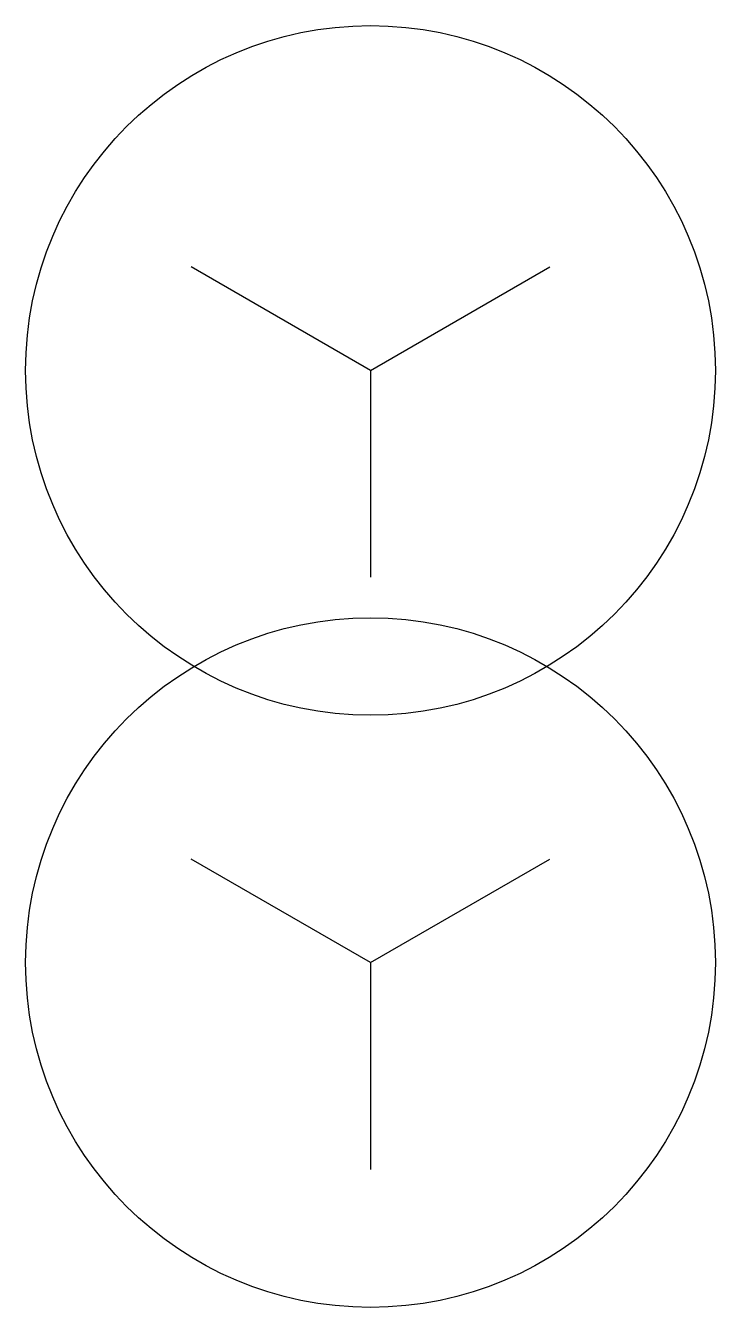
# Model space of a CAD drawing. Header units: millimetres. Extents: x -15 to 15, y -55.8 to 0.
import ezdxf

# ---------------------------------------------------------------- set-up
doc = ezdxf.new("R2010")
doc.units = ezdxf.units.MM
doc.layers.add('绘图层', color=1, linetype='Continuous')

msp = doc.modelspace()

# ---------------------------------------------------------------- linework, layer by layer
at = {"layer": '绘图层'}
for p, q in [((0, -15), (-7.794, -10.5)), ((0, -15), (7.794, -10.5)), ((0, -15), (0, -24)), ((0, -40.763), (-7.794, -36.263)), ((0, -40.763), (7.794, -36.263)), ((0, -40.763), (0, -49.763))]:
    msp.add_line(p, q, dxfattribs=at)
for centre in [(0, -15), (0, -40.763)]:
    msp.add_circle(centre, 15, dxfattribs=at)

doc.saveas('drawing.dxf')
